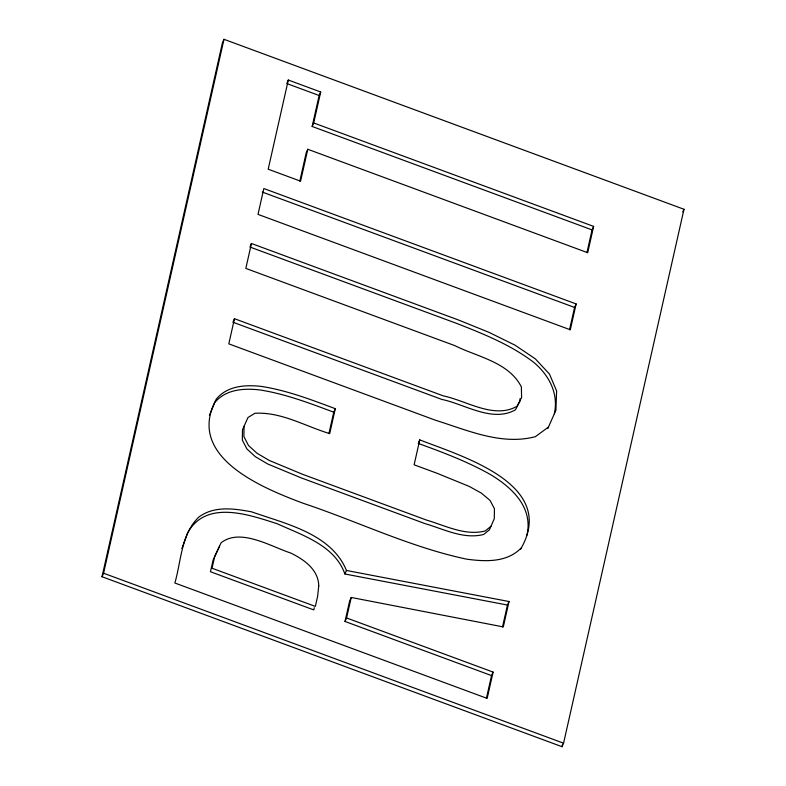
<?xml version="1.0" encoding="UTF-8"?>
<svg xmlns="http://www.w3.org/2000/svg" width="786" height="786" viewBox="0 0 786 786"><rect width="100%" height="100%" fill="white"/><g stroke="black" fill="none" stroke-linecap="round" stroke-linejoin="round"><path stroke-width="1.18" d="M244.063 426.179L243.906 436.594L248.484 445.475L256.973 453.217L269.323 460.488L302.551 474.282L426.317 520.018C445.23 525.529 465.145 536.16 485.257 530.943L491.004 526.256M554.356 413.75C558.738 393.442 549.09 375.246 533.782 362.375C510.733 344.818 483.685 333.981 456.921 323.508L249.879 247.001M526.993 535.07C533.173 507.442 512.393 487.88 490.877 474.803C467.837 461.746 443.029 452.382 418.181 443.402M102.013 576.728L222.428 42.808L223.99 39.3L683.987 209.273L563.572 743.192L562.01 746.7L102.013 576.728L103.575 573.22L223.99 39.3M547.832 428.498L555.918 410.233L556.616 390.947L549.463 374.048L535.345 358.868L515.036 345.182L489.01 332.35L458.484 320L251.441 243.493L245.821 268.409L454.789 345.624C477.564 356.991 508.768 362.081 521.383 386.948L521.599 397.559L517.031 406.274C493.972 419.439 466.167 400.555 443.442 395.918L234.474 318.703L228.805 343.855L435.847 420.363C467.68 430.315 501.497 445.593 535.335 436.682L548.461 427.093M288.305 80.025L268.193 169.206L300.576 181.173L307.778 149.271L587.692 252.709L593.627 226.388L313.712 122.96L320.698 91.991L288.305 80.025L287.136 82.658M299.82 181.144L306.206 152.789L307.778 149.271M586.936 252.63L592.064 229.905L312.15 126.467L319.136 95.499L320.698 91.991M328.931 433.558L333.745 412.198L335.308 408.691C311.187 399.681 286.959 390.387 261.384 386.417C245.429 384.6 227.351 385.73 216.356 399.042C185.083 456.47 261.738 487.772 303.121 503.256C357.758 521.472 410.194 547.213 466.776 559.18C485.424 561.656 506.852 562.697 521.069 548.088M335.308 408.691L329.688 433.607C305.165 426.228 281.133 411.677 254.91 413.289L248.012 417.484L242.501 429.696L242.343 440.111L246.922 448.983L255.411 456.725L267.761 464.005L300.989 477.79L424.754 523.525C443.668 529.037 463.583 539.668 483.695 534.451L489.442 529.774L494.296 518.642L494.443 508.738L490.051 500.427L481.356 493.117L469.38 486.485L437.262 473.349L414.124 464.801L419.744 439.885C463.337 456.813 558.394 484.687 520.499 549.394M314.292 607.696L313.791 609.916L210.461 571.736L213.094 560.094L219.549 546.27M486.416 698.322L491.535 675.596L345.025 621.461L349.642 600.966L351.214 597.458L503.286 626.914L509.014 601.526L346.439 570.469C331.387 533.586 285.397 523.781 251.677 511.863C234.149 508.552 214.323 505.653 198.946 516.972C181.065 534.058 181.33 560.713 174.865 583.006L487.163 698.4L493.097 672.089L346.587 617.953L351.214 597.458M502.509 626.963L507.451 605.043L509.014 601.526M569.536 329.766L574.576 307.444L576.138 303.936L263.831 188.532L258.005 214.381L570.302 329.786L576.138 303.936M562.01 746.7L562.55 744.303M181.861 548.559L187.864 532.112M209.42 415.273L214.794 402.55C225.788 389.237 243.866 388.107 259.822 389.935C285.397 393.894 309.625 403.189 333.745 412.198M250.262 246.126L251.441 243.493M312.15 126.467L313.712 122.96M234.474 318.703L232.911 322.221L441.879 399.435C464.605 404.063 492.409 422.956 515.469 409.781L520.037 401.066L519.988 398.708M507.451 605.043L344.877 573.977L346.439 570.469M418.574 442.518L419.744 439.885M345.025 621.461L346.587 617.953M592.064 229.905L593.627 226.388M682.818 211.906L683.987 209.273M491.535 675.596L493.097 672.089M188.601 531.218C207.661 499.808 249.781 514.977 277.252 523.771C302.188 535.187 334.816 545.297 344.877 573.977M286.743 83.532L319.136 95.499M262.269 192.049L574.576 307.444M103.575 573.22L563.572 743.192M318.743 585.835L317.613 596.397L315.353 606.409L212.024 568.229L214.657 556.586L221.112 542.762C240.378 527.661 271.052 546.624 290.741 553.039C303.936 559.436 318.487 569.614 318.743 585.835"/></g></svg>
